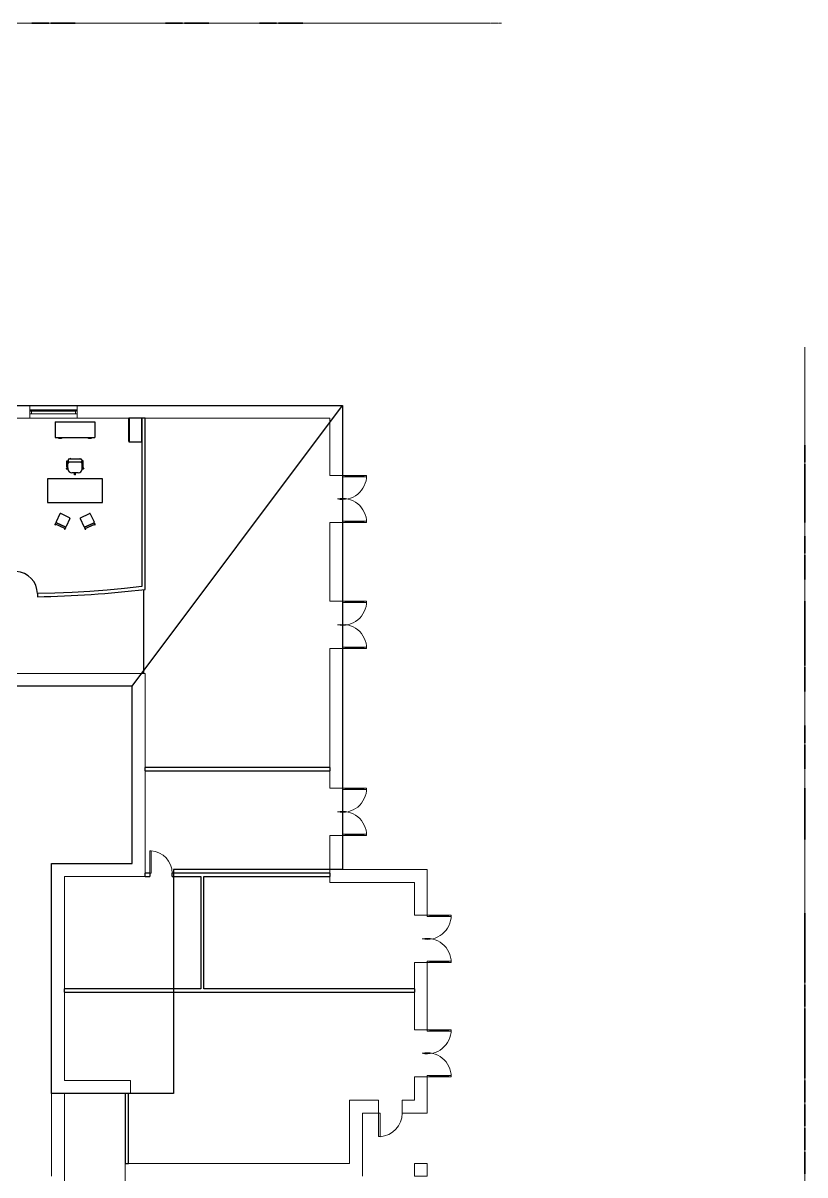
# Model space of a CAD drawing. Header units: inches. Extents: x -3048 to 2593, y -3508 to 2302.
# Drawn here: x -532 to 660, y 545 to 2302 of the extents above; entities that cross this region are included whole.
import ezdxf

# ---------------------------------------------------------------- set-up
doc = ezdxf.new("R2010")
doc.units = ezdxf.units.IN
doc.header["$MEASUREMENT"] = 0
doc.linetypes.add('Dash 1_16_', pattern=[0.125, 0.0625, -0.0625])
for name, color, linetype, lineweight in [('A-AREA', 32, 'Continuous', 30), ('A-DOOR', 31, 'Continuous', 30), ('A-DOOR-FRAM', 31, 'Continuous', 13), ('A-DOOR-GLAZ', 31, 'Continuous', 50), ('A-GLAZ', 151, 'Continuous', 30), ('A-ROOF', 132, 'Continuous', 13), ('A-ROOF-OTLN', 132, 'Continuous', 9), ('A-WALL', 113, 'Continuous', 13), ('C-TOPO', 7, 'Dash 1_16_', 9), ('I-FURN', 30, 'Continuous', 30), ('I-WALL', 2, 'Continuous', 30)]:
    doc.layers.add(name, color=color, linetype=linetype, lineweight=lineweight)

# ---------------------------------------------------------------- blocks, each defined once
blk = doc.blocks.new('Double-Glass 1 - 72_ x 84_-106700-Level 1 New')
at = {"layer": 'A-DOOR', "lineweight": 20}
for p, q in [((-36, 42.6), (-36, 46.6)), ((-36, 46.6), (-34, 46.6)), ((-36, 42.6), (-34, 42.6)), ((-34, 42.6), (-34, 46.6)), ((34, 42.6), (34, 46.6)), ((36, 46.6), (34, 46.6)), ((34, 42.6), (36, 42.6)), ((36, 42.6), (36, 46.6)), ((-36, 13.8), (-34, 13.8)), ((-36, 9.8), (-36, 13.8)), ((-36, 9.8), (-34, 9.8)), ((-34, 9.8), (-34, 13.8)), ((36, 13.8), (34, 13.8)), ((34, 9.8), (34, 13.8)), ((36, 9.8), (34, 9.8)), ((36, 9.8), (36, 13.8))]:
    blk.add_line(p, q, dxfattribs=at)
at = {"layer": 'A-DOOR', "lineweight": 9}
for p, q in [((-36, 13.8), (-36, 42.6)), ((-34, 13.8), (-34, 42.6)), ((34, 13.8), (34, 42.6)), ((36, 13.8), (36, 42.6))]:
    blk.add_line(p, q, dxfattribs=at)
for centre, start, end in [((-36, 9.8), 347.9595, 90.0327), ((36, 9.8), 89.9942, 192.0461)]:
    blk.add_arc(centre, 36.8, start, end, dxfattribs=at)
at = {"layer": 'A-DOOR-GLAZ'}
for p, q in [((-35, 42.6), (-35, 13.8)), ((35, 13.8), (35, 42.6))]:
    blk.add_line(p, q, dxfattribs=at)
blk = doc.blocks.new('Golden Proportion - Wood 6_w-135343-Level 1 New')
at = {"layer": 'A-GLAZ', "lineweight": 20}
for p, q in [((-34.8, 3), (-36, 3)), ((-34.8, 1), (-34.8, 3)), ((-32.8, 2.5), (-34.8, 2.5)), ((-34.8, 2.5), (-34.8, 1)), ((-34.8, 1), (-32.8, 1)), ((-33.5, 1), (-34.8, 1)), ((-33.5, -3), (-33.5, 1)), ((-32.8, 1), (-32.8, 2.5)), ((-7.5, 2.5), (-9.5, 2.5)), ((-9.5, 2.5), (-9.5, 1)), ((-9.5, 1), (-7.5, 1)), ((-7.5, 1), (-7.5, 2.5)), ((34.7, 2.5), (32.7, 2.5)), ((32.7, 2.5), (32.7, 1)), ((32.7, 1), (34.7, 1)), ((34.7, 1), (33.5, 1)), ((33.5, 1), (33.5, -3)), ((34.7, 3), (34.7, 1)), ((36, 3), (34.7, 3)), ((34.7, 1), (34.7, 2.5)), ((-36, -3), (-33.5, -3)), ((33.5, -3), (36, -3))]:
    blk.add_line(p, q, dxfattribs=at)
at = {"layer": 'A-GLAZ', "lineweight": 9}
for p, q in [((34.7, 3), (-34.8, 3)), ((-32.8, 2.5), (-9.5, 2.5)), ((-9.5, 1), (-32.8, 1)), ((-7.5, 2.5), (32.7, 2.5)), ((32.7, 1), (-7.5, 1)), ((-33.5, -3), (33.5, -3))]:
    blk.add_line(p, q, dxfattribs=at)
at = {"layer": 'A-GLAZ', "lineweight": 30}
for p, q in [((-9.5, 2), (-32.8, 2)), ((-32.8, 2), (-32.8, 1.5)), ((-32.8, 1.5), (-9.5, 1.5)), ((-9.5, 1.5), (-9.5, 2)), ((32.7, 2), (-7.5, 2)), ((-7.5, 2), (-7.5, 1.5)), ((-7.5, 1.5), (32.7, 1.5)), ((32.7, 1.5), (32.7, 2))]:
    blk.add_line(p, q, dxfattribs=at)
blk = doc.blocks.new('Desk-Executive - Desk-Executive-124460-Level 1 New')
at = {"layer": 'I-FURN', "color": 50}
for p, q in [((-37.1, 18), (-37.1, -18)), ((46.9, 18), (-37.1, 18)), ((46.9, -18), (46.9, 18)), ((-37.1, -18), (46.9, -18))]:
    blk.add_line(p, q, dxfattribs=at)
blk = doc.blocks.new('Chair-Executive - Chair-Executive-124059-Level 1 New')
at = {"layer": 'I-FURN', "color": 50}
for p, q in [((-7.7, 4), (-7.1, 5.9)), ((-7.7, 4), (-5.6, 3.3)), ((-7.1, 5.9), (-5.2, 5.1)), ((-6.9, 2.7), (-6.9, -7.3)), ((-6.9, 2.7), (-5.7, 2.7)), ((-5.7, 2.7), (-5.7, -7.3)), ((-5.6, 3.3), (-5.2, 4.1)), ((-5.2, 5.1), (-5.2, -2.6)), ((0.8, 11.1), (10.3, 11.1)), ((4.6, 14.4), (4.6, 12.1)), ((4.6, 14.4), (6.6, 14.4)), ((4.6, 12.1), (6.6, 12.1)), ((5.3, 12.1), (5.3, 11.1)), ((5.3, 12.1), (5.8, 12.1)), ((5.3, 11.1), (5.8, 11.1)), ((5.8, 12.1), (5.8, 11.1)), ((6.6, 14.4), (6.6, 12.1)), ((16.3, 5.3), (18.2, 5.9)), ((16.3, 5.1), (16.3, -2.6)), ((16.7, 3.3), (16.3, 4.5)), ((18.8, 4), (16.7, 3.3)), ((16.8, 2.7), (16.8, -7.3)), ((18.1, 2.7), (16.8, 2.7)), ((18.1, 2.7), (18.1, -7.3)), ((18.2, 5.9), (18.8, 4)), ((-6.9, -7.3), (-5.7, -7.3)), ((-4.9, -8.7), (-4.9, -7)), ((-3.9, -9.7), (15, -9.7)), ((-1.6, -10.9), (-3.3, -9.7)), ((-2.9, -5), (14, -5)), ((-0.8, -9.7), (-1.6, -10.9)), ((11.9, -9.7), (12.7, -10.9)), ((12.7, -10.9), (14.3, -9.7)), ((16, -8.7), (16, -7)), ((18.1, -7.3), (16.8, -7.3))]:
    blk.add_line(p, q, dxfattribs=at)
for centre, radius, start, end in [((0.8, 5.1), 6, 90, 180), ((10.3, 5.1), 6, 0, 90), ((1.8, -2.6), 7, 180, 206.1658), ((-2.9, -7), 2, 90, 180), ((-3.9, -8.7), 0.993, 180, 270), ((14, -7), 2, 0, 90), ((15, -8.7), 0.993, 270, 0), ((9.3, -2.6), 7, 333.8316, 0)]:
    blk.add_arc(centre, radius, start, end, dxfattribs=at)
blk = doc.blocks.new('Chair-Breuer - Chair-Breuer-124905-Level 1 New')
at = {"layer": 'I-FURN', "color": 50}
for p, q in [((-8.5, 8.5), (-8.5, -5)), ((-7.5, 9.5), (7.5, 9.5)), ((8.5, 8.5), (8.5, -5)), ((-8.5, -6.9), (-8.5, -8.2)), ((-8, -6.4), (8, -6.4)), ((-8, -8.7), (8, -8.7)), ((-7.5, -6), (7.5, -6)), ((8.5, -6.9), (8.5, -8.2))]:
    blk.add_line(p, q, dxfattribs=at)
for centre, radius, start, end in [((-7.5, 8.5), 1, 90, 180), ((7.5, 8.5), 1, 0, 90), ((-8, -9.1), 0.593, 360, 180), ((-8, -9.1), 0.593, 180, 360), ((-7.5, -5), 1, 180, 270), ((-8, -6.9), 0.5, 90, 180), ((-8, -8.2), 0.5, 180, 270), ((8, -9.1), 0.593, 360, 180), ((8, -9.1), 0.593, 180, 360), ((7.5, -5), 1, 270, 360), ((8, -6.9), 0.5, 0, 90), ((8, -8.2), 0.5, 270, 0)]:
    blk.add_arc(centre, radius, start, end, dxfattribs=at)
blk = doc.blocks.new('Chair-Breuer - Chair-Breuer-125046-Level 1 New')
at = {"layer": 'I-FURN', "color": 50}
for p, q in [((-8.5, 6.9), (-8.5, 8.2)), ((-8.5, -8.5), (-8.5, 5)), ((-8, 8.7), (8, 8.7)), ((-8, 6.4), (8, 6.4)), ((-7.5, 6), (7.5, 6)), ((8.5, 6.9), (8.5, 8.2)), ((8.5, -8.5), (8.5, 5)), ((-7.5, -9.5), (7.5, -9.5))]:
    blk.add_line(p, q, dxfattribs=at)
for centre, radius, start, end in [((-8, 9.1), 0.593, 0, 180), ((-8, 9.1), 0.593, 180, 0), ((-8, 8.2), 0.5, 90, 180), ((-8, 6.9), 0.5, 180, 270), ((-7.5, 5), 1, 90, 180), ((8, 9.1), 0.593, 0, 180), ((8, 9.1), 0.593, 180, 0), ((7.5, 5), 1, 0, 90), ((8, 8.2), 0.5, 360, 90), ((8, 6.9), 0.5, 270, 360), ((-7.5, -8.5), 1, 180, 270), ((7.5, -8.5), 1, 270, 360)]:
    blk.add_arc(centre, radius, start, end, dxfattribs=at)
blk = doc.blocks.new('Cabinet File - Lateral 4 Drawer - 36_ x 20_ x 48_-125858-Level 1 New')
at = {"layer": 'I-FURN', "color": 50}
for p, q in [((-25.1, -26.8), (-25.1, -46.8)), ((10.9, -26.8), (-25.1, -26.8)), ((10.9, -46.8), (10.9, -26.8)), ((-25.1, -46.8), (10.9, -46.8)), ((-24.3, -46), (10.2, -46)), ((-24.3, -46.8), (-24.3, -46)), ((10.2, -46.8), (-24.3, -46.8)), ((10.2, -46), (10.2, -46.8))]:
    blk.add_line(p, q, dxfattribs=at)
blk = doc.blocks.new('Credenza - 60_ x 24_-125565-Level 1 New')
at = {"layer": 'I-FURN', "color": 50}
for p, q in [((-27.7, 12.2), (-27.7, -11.8)), ((-27.7, 12.2), (32.3, 12.2)), ((32.3, 12.2), (32.3, -11.8)), ((-27.7, -11.8), (32.3, -11.8)), ((-22.2, -12.1), (-21.9, -12.1)), ((-22.2, -13.1), (-22.2, -12.1)), ((-18.2, -13.1), (-22.2, -13.1)), ((-21.9, -12.1), (-21.9, -12.8)), ((-21.9, -12.8), (-18.4, -12.8)), ((-18.4, -12.1), (-18.2, -12.1)), ((-18.4, -12.8), (-18.4, -12.1)), ((-18.2, -12.1), (-18.2, -13.1)), ((22.8, -12.1), (23.1, -12.1)), ((22.8, -13.1), (22.8, -12.1)), ((26.8, -13.1), (22.8, -13.1)), ((23.1, -12.1), (23.1, -12.8)), ((23.1, -12.8), (26.6, -12.8)), ((26.6, -12.1), (26.8, -12.1)), ((26.6, -12.8), (26.6, -12.1)), ((26.8, -12.1), (26.8, -13.1))]:
    blk.add_line(p, q, dxfattribs=at)
blk = doc.blocks.new('Single-Flush - 34_ x 80_-100133-Level 1 New')
at = {"layer": 'A-DOOR', "lineweight": 20}
for p, q in [((15, 2.4), (15, 36.4)), ((17, 36.4), (15, 36.4)), ((17, 2.4), (17, 36.4)), ((17, 2.4), (15, 2.4))]:
    blk.add_line(p, q, dxfattribs=at)
at = {"layer": 'A-DOOR', "lineweight": 9}
blk.add_arc((17, 2.4), 34.1, 93.3657, 180, dxfattribs=at)
blk = doc.blocks.new('Double-Glass 1 - 72_ x 84_-106700-West')
at = {"layer": 'A-DOOR-FRAM', "color": 8}
for p in [(-673.9, 0), (-672.9, 87)]:
    blk.add_line(p, (-673.9, 87), dxfattribs=at)

msp = doc.modelspace()

# ---------------------------------------------------------------- linework, layer by layer
at = {"layer": 'A-AREA'}
for p, q in [((-365.8, 1290.7), (-45.2, 1719.2)), ((-348.7, 1438.2), (-348.7, 1310.2))]:
    msp.add_line(p, q, dxfattribs=at)
msp.add_lwpolyline([(-1503.1, 1441.1), (-1539.1, 1444.3), (-1539.1, 1719.2), (-45.2, 1719.2), (-45.2, 1011.1), (-302.8, 1011.1), (-302.8, 669.6), (-488.8, 669.6), (-488.8, 1020.2), (-365.8, 1020.2), (-365.8, 1290.7), (-1032.3, 1290.7), (-1032.3, 835.5), (-1005.3, 832.5), (-1005.3, 643), (-1254.1, 600.5), (-1254.1, 666.3), (-1479.1, 612.3), (-1479.1, 1090.3), (-1503.1, 1092.4)], close=True, dxfattribs=at)
at = {"layer": 'A-DOOR', "extrusion": (1, 0, -1.83697e-16)}
for p, q in [((659.8, 1576.3, 84.7), (659.8, 1576.3, 0.7)), ((659.8, 1384.6, 84.7), (659.8, 1384.6, 0.7)), ((659.8, 1099.1, 84.7), (659.8, 1099.1, 0.7)), ((659.8, 905.4, 84.7), (659.8, 905.4, 0.7)), ((659.8, 730.9, 84.1), (659.8, 730.9))]:
    msp.add_line(p, q, dxfattribs=at)
at = {"layer": 'A-DOOR', "extrusion": (1, 0, -1.83697e-16), "elevation": 659.8}
for points in [[(1540.4, 84.7), (1612.3, 84.7), (1612.3, 0.7), (1540.4, 0.7)], [(1348.6, 84.7), (1420.5, 84.7), (1420.5, 0.7), (1348.6, 0.7)], [(1063.2, 84.7), (1135.1, 84.7), (1135.1, 0.7), (1063.2, 0.7)], [(869.5, 84.7), (941.4, 84.7), (941.4, 0.7), (869.5, 0.7)], [(695, 84.1), (766.9, 84.1), (766.9, 0), (695, 0)]]:
    msp.add_lwpolyline(points, close=True, dxfattribs=at)
at = {"layer": 'A-DOOR', "extrusion": (1, 0, -1.83697e-16)}
for centre in [(1580.3, 38.8, 659.8), (1572.2, 38.8, 659.8), (1388.5, 38.8, 659.8), (1380.4, 38.8, 659.8), (1103.1, 38.8, 659.8), (1095, 38.8, 659.8), (909.4, 38.8, 659.8), (901.3, 38.8, 659.8), (734.9, 38.2, 659.8), (726.7, 38.2, 659.8)]:
    msp.add_circle(centre, 1.49, dxfattribs=at)
at = {"layer": 'A-DOOR'}
msp.add_arc((-544.5, 1431.6), 34.1, 0.6252, 87.2595, dxfattribs=at)
at = {"layer": 'A-GLAZ', "extrusion": (0, 1, -1.83697e-16), "elevation": 2302.4}
for points in [[(493.1, 197.5), (519.1, 197.5), (519.1, 159.1), (493.1, 159.1)], [(493.1, 76.2), (519.1, 76.2), (519.1, 37.8), (493.1, 37.8)], [(453, 197.5), (490.1, 197.5), (490.1, 159.1), (453, 159.1)], [(453, 76.2), (490.1, 76.2), (490.1, 37.8), (453, 37.8)], [(289.1, 197.5), (315.1, 197.5), (315.1, 159.1), (289.1, 159.1)], [(249, 197.5), (286.1, 197.5), (286.1, 159.1), (249, 159.1)], [(146, 197.5), (172, 197.5), (172, 159.1), (146, 159.1)], [(105.9, 197.5), (143, 197.5), (143, 159.1), (105.9, 159.1)]]:
    msp.add_lwpolyline(points, close=True, dxfattribs=at)
at = {"layer": 'A-GLAZ', "extrusion": (1, 0, -1.83697e-16), "elevation": 659.8}
for points in [[(1632.6, 157.7), (1658.6, 157.7), (1658.6, 196.3), (1632.6, 196.3)], [(1592.5, 157.7), (1629.6, 157.7), (1629.6, 196.3), (1592.5, 196.3)], [(1493.7, 157.7), (1519.7, 157.7), (1519.7, 196.3), (1493.7, 196.3)], [(1453.6, 157.7), (1490.7, 157.7), (1490.7, 196.3), (1453.6, 196.3)], [(1322.6, 157.7), (1348.6, 157.7), (1348.6, 196.3), (1322.6, 196.3)], [(1282.5, 157.7), (1319.6, 157.7), (1319.6, 196.3), (1282.5, 196.3)], [(1204.6, 157.7), (1230.6, 157.7), (1230.6, 196.3), (1204.6, 196.3)], [(1164.5, 157.7), (1201.6, 157.7), (1201.6, 196.3), (1164.5, 196.3)], [(1097.1, 157.7), (1123.1, 157.7), (1123.1, 196.3), (1097.1, 196.3)], [(1057, 157.7), (1094.1, 157.7), (1094.1, 196.3), (1057, 196.3)], [(911.7, 289.9), (944.8, 289.9), (944.8, 307.4), (911.7, 307.4)], [(875.2, 289.9), (908.3, 289.9), (908.3, 307.4), (875.2, 307.4)], [(838.7, 289.9), (871.8, 289.9), (871.8, 307.4), (838.7, 307.4)], [(802.3, 289.9), (835.3, 289.9), (835.3, 307.4), (802.3, 307.4)], [(765.8, 289.9), (798.9, 289.9), (798.9, 307.4), (765.8, 307.4)], [(729.3, 289.9), (762.4, 289.9), (762.4, 307.4), (729.3, 307.4)], [(692.8, 289.9), (725.9, 289.9), (725.9, 307.4), (692.8, 307.4)], [(656.3, 289.9), (689.4, 289.9), (689.4, 307.4), (656.3, 307.4)], [(619.9, 289.9), (652.9, 289.9), (652.9, 307.4), (619.9, 307.4)], [(583.4, 289.9), (616.5, 289.9), (616.5, 307.4), (583.4, 307.4)], [(546.9, 289.9), (580, 289.9), (580, 307.4), (546.9, 307.4)]]:
    msp.add_lwpolyline(points, close=True, dxfattribs=at)
at = {"layer": 'A-ROOF', "extrusion": (0, 1, -1.83697e-16)}
for p, q in [((-335.9, 2302.4, 330.5), (-302.8, 2302.4, 372.1)), ((-302.8, 2302.4, 360.1), (-326.3, 2302.4, 330.5)), ((84, 2302.4, 633.4), (-302.8, 2302.4, 657.3)), ((83.8, 2302.4, 519.3), (-302.8, 2302.4, 543.4)), ((-302.6, 2302.4, 546.3), (84, 2302.4, 522.2)), ((83.9, 2302.4, 432), (171.3, 2302.4, 322.8)), ((171.3, 2302.4, 310.8), (83.9, 2302.4, 420.1)), ((171.3, 2302.4, 322.8), (171.3, 2302.4, 310.8))]:
    msp.add_line(p, q, dxfattribs=at)
at = {"layer": 'A-ROOF', "extrusion": (1, 0, -1.83697e-16)}
for p, q in [((659.8, 1807.9), (659.8, -3.1)), ((659.8, 1011.1, 519), (659.8, 1011.1, 546.1)), ((659.8, 1011.1, 546.1), (659.8, 963.5, 546.1)), ((659.8, 963.5, 522), (659.8, 1011.1, 522)), ((659.8, 978.5, 322.8), (659.8, 978.5, 432)), ((659.8, 978.5, 432), (659.8, 650.2, 432)), ((659.8, 963.5, 546.1), (659.8, 925.1, 525.2)), ((659.8, 925.1, 501.1), (659.8, 963.5, 522)), ((659.8, 963.5, 546.1), (659.8, 963.5, 519)), ((659.8, 925.1, 525.2), (659.8, 925.1, 522.2)), ((659.8, 925.1, 522.2), (659.8, 924.3, 516.7)), ((659.8, 913.4, 491.7), (659.8, 925.1, 491.7)), ((659.8, 925.1, 491.7), (659.8, 925.1, 498.1)), ((659.8, 925.1, 498.1), (659.8, 924.2, 492.6)), ((659.8, 925.1, 498.1), (659.8, 925.1, 522.2)), ((659.8, 924.3, 516.7), (659.8, 914.1, 516.7)), ((659.8, 924.3, 516.7), (659.8, 924.1, 492.6)), ((659.8, 924.2, 492.6), (659.8, 914.3, 492.6)), ((659.8, 914.3, 492.6), (659.8, 913.4, 498.1)), ((659.8, 914.1, 516.7), (659.8, 914.3, 492.6)), ((659.8, 914.1, 516.7), (659.8, 913.4, 522.2)), ((659.8, 913.4, 522.2), (659.8, 913.4, 525.2)), ((659.8, 913.4, 525.2), (659.8, 650.2, 657.1)), ((659.8, 650.2, 633.2), (659.8, 913.4, 501.1)), ((659.8, 913.4, 522.2), (659.8, 913.4, 491.7)), ((659.8, 650.2, 432), (659.8, 520.5, 322.8)), ((659.8, 650.2, 657.1), (659.8, 650.2, 630.2))]:
    msp.add_line(p, q, dxfattribs=at)
at = {"layer": 'A-ROOF', "extrusion": (1, 0, -1.83697e-16), "elevation": 659.8}
for points in [[(1719.2, 318.1), (1011.1, 318.1), (1011.1, 330), (1719.2, 330)], [(978.5, 310.6), (520.5, 310.6), (520.5, 322.8), (978.5, 322.8)]]:
    msp.add_lwpolyline(points, close=True, dxfattribs=at)
at = {"layer": 'A-ROOF-OTLN', "extrusion": (0, 1, -1.83697e-16)}
for p, q in [((-44.5, 2302.4, 330.5), (-1539.1, 2302.4, 330.5)), ((-1539.1, 2302.4, 319.2), (-44.5, 2302.4, 319.2)), ((-44.5, 2302.4, 319.2), (-44.5, 2302.4, 330.5))]:
    msp.add_line(p, q, dxfattribs=at)
at = {"layer": 'A-WALL', "extrusion": (0, 1, -1.83697e-16)}
for p, q in [((-1539.1, 2302.4, 318), (-45.2, 2302.4, 318)), ((-302.8, 2302.4, 657.3), (-302.8, 2302.4, 330.5)), ((-45.2, 2302.4, 318), (-45.2, 2302.4)), ((83.8, 2302.4), (84, 2302.4, 633.4)), ((83.8, 2302.4, 120.1), (141.2, 2302.4, 120.1)), ((141.2, 2302.4, 120.1), (141.2, 2302.4, 348.5))]:
    msp.add_line(p, q, dxfattribs=at)
at = {"layer": 'A-WALL'}
for p, q in [((-45.2, 1719.2), (-1539.1, 1719.2)), ((-522, 1699.7), (-522, 1719.2)), ((-450, 1719.2), (-450, 1699.7)), ((-45.2, 1612.4), (-45.2, 1719.2)), ((-1519.6, 1699.7), (-64.7, 1699.7)), ((-64.7, 1699.7), (-64.7, 1612.4)), ((-64.7, 1612.4), (-45.2, 1612.4)), ((-45.2, 1540.4), (-64.7, 1540.4)), ((-64.7, 1540.4), (-64.7, 1420.4)), ((-45.2, 1420.4), (-45.2, 1540.4)), ((-64.7, 1420.4), (-45.2, 1420.4)), ((-45.2, 1348.4), (-64.7, 1348.4)), ((-64.7, 1348.4), (-64.7, 1135.1)), ((-45.2, 1135.1), (-45.2, 1348.4)), ((-346.3, 1310.2), (-1051.8, 1310.2)), ((-346.3, 1000.7), (-346.3, 1310.2)), ((-1032.3, 1290.7), (-365.8, 1290.7)), ((-365.8, 1290.7), (-365.8, 1020.2)), ((-64.7, 1135.1), (-45.2, 1135.1)), ((-45.2, 1063.1), (-64.7, 1063.1)), ((-64.7, 1063.1), (-64.7, 991.6)), ((-45.2, 1011.1), (-45.2, 1063.1)), ((-365.8, 1020.2), (-488.8, 1020.2)), ((-488.8, 1020.2), (-488.8, 543.3)), ((83.8, 1011.1), (-45.2, 1011.1)), ((83.8, 941.3), (83.8, 1011.1)), ((-469.3, 1000.7), (-346.3, 1000.7)), ((-469.3, 689.1), (-469.3, 1000.7)), ((-64.7, 991.6), (64.3, 991.6)), ((64.3, 991.6), (64.3, 941.3)), ((64.3, 941.3), (83.8, 941.3)), ((83.8, 869.3), (64.3, 869.3)), ((64.3, 869.3), (64.3, 766.8)), ((83.8, 766.8), (83.8, 869.3)), ((64.3, 766.8), (83.8, 766.8)), ((-368.5, 689.1), (-469.3, 689.1)), ((-368.5, 669.6), (-368.5, 689.1)), ((83.8, 694.8), (64.3, 694.8)), ((64.3, 694.8), (64.3, 659.1)), ((83.8, 639.6), (83.8, 694.8)), ((-469.3, 379.5), (-469.3, 669.6)), ((-469.3, 669.6), (-368.5, 669.6)), ((-34.5, 659.1), (-34.5, 562.8)), ((9.8, 659.1), (-34.5, 659.1)), ((9.8, 639.6), (9.8, 659.1)), ((64.3, 659.1), (45.8, 659.1)), ((45.8, 639.6), (45.8, 659.1)), ((-15, 639.6), (11.8, 639.6)), ((-15, 543.3), (-15, 639.6)), ((45.8, 639.6), (83.8, 639.6)), ((-376.5, 562.8), (-376.5, 373.8)), ((-34.5, 562.8), (-376.5, 562.8))]:
    msp.add_line(p, q, dxfattribs=at)
at = {"layer": 'A-WALL', "extrusion": (1, 0, -1.83697e-16)}
for p, q in [((659.8, 1719.2), (659.8, 1719.2, 318.1)), ((659.8, 1011.1), (659.8, 1011.1, 519)), ((659.8, 963.5, 519), (659.8, 1011.1, 519)), ((659.8, 925.1, 498.1), (659.8, 963.5, 519)), ((659.8, 543.5, 119.9), (659.8, 948.4, 119.9)), ((659.8, 948.4, 119.9), (659.8, 948.4, 310.6)), ((659.8, 543.5, 286.7), (659.8, 948.4, 286.7)), ((659.8, 650.2, 630.2), (659.8, 913.4, 498.1)), ((659.8, 650.2, 630.2), (659.8, 650.2, 432)), ((659.8, 639.7), (659.8, 639.7, 119.9)), ((659.8, 562.9, 119.9), (659.8, 562.9))]:
    msp.add_line(p, q, dxfattribs=at)
at = {"layer": 'A-WALL', "extrusion": (0, 1, -1.83697e-16), "elevation": 2302.4}
for points in [[(450, 200.5), (522.1, 200.5), (522.1, 156.2), (450, 156.2)], [(450, 79.1), (522.1, 79.1), (522.1, 34.8), (450, 34.8)], [(246, 200.5), (318.1, 200.5), (318.1, 156.2), (246, 156.2)], [(102.9, 200.5), (175, 200.5), (175, 156.2), (102.9, 156.2)]]:
    msp.add_lwpolyline(points, close=True, dxfattribs=at)
at = {"layer": 'A-WALL', "extrusion": (1, 0, -1.83697e-16), "elevation": 659.8}
for points in [[(1589.5, 154.7), (1661.6, 154.7), (1661.6, 199.3), (1589.5, 199.3)], [(1450.6, 154.7), (1522.7, 154.7), (1522.7, 199.3), (1450.6, 199.3)], [(1279.5, 154.7), (1351.6, 154.7), (1351.6, 199.3), (1279.5, 199.3)], [(1161.5, 154.7), (1233.6, 154.7), (1233.6, 199.3), (1161.5, 199.3)], [(1054, 154.7), (1126.1, 154.7), (1126.1, 199.3), (1054, 199.3)]]:
    msp.add_lwpolyline(points, close=True, dxfattribs=at)
at = {"layer": 'A-WALL'}
msp.add_lwpolyline([(64.3, 562.8), (64.3, 543.3), (83.8, 543.3), (83.8, 562.8)], close=True, dxfattribs=at)
at = {"layer": 'C-TOPO', "extrusion": (0, 1, -1.83697e-16)}
msp.add_line((197.3, 2302.4), (-1655.7, 2302.4), dxfattribs=at)
at = {"layer": 'I-WALL'}
for p, q in [((-351.1, 1699.7), (-351.1, 1442.8)), ((-346.3, 1699.7), (-351.1, 1699.7)), ((-346.3, 1438.4), (-346.3, 1699.7)), ((-351.1, 1442.8), (-377.6, 1440)), ((-483.9, 1432.8), (-510.5, 1432)), ((-510.5, 1432), (-510.4, 1427.1)), ((-457.3, 1433.9), (-483.9, 1432.8)), ((-430.7, 1435.5), (-457.3, 1433.9)), ((-404.1, 1437.5), (-430.7, 1435.5)), ((-377.6, 1440), (-404.1, 1437.5)), ((-64.7, 1166.8), (-346.3, 1166.8)), ((-346.3, 1161.9), (-346.3, 1166.8)), ((-346.3, 1161.9), (-64.7, 1161.9)), ((-64.7, 1166.8), (-64.7, 1161.9)), ((-339, 1005.5), (-346.3, 1005.5)), ((-346.3, 1000.7), (-346.3, 1005.5)), ((-339, 1005.5), (-339, 1000.7)), ((-64.7, 1005.5), (-305, 1005.5)), ((-305, 1000.7), (-305, 1005.5)), ((-64.7, 1005.5), (-64.7, 1000.7)), ((-346.3, 1000.7), (-339, 1000.7)), ((-305, 1000.7), (-261.5, 1000.7)), ((-261.5, 1000.7), (-261.5, 829.2)), ((-256.6, 829.2), (-256.6, 1000.7)), ((-256.6, 1000.7), (-64.7, 1000.7)), ((-261.5, 829.2), (-469.3, 829.2)), ((-469.3, 824.3), (-469.3, 829.2)), ((64.3, 829.2), (-256.6, 829.2)), ((64.3, 829.2), (64.3, 824.3)), ((-469.3, 824.3), (64.3, 824.3)), ((-376.5, 669.6), (-376.5, 562.8)), ((-371.6, 669.6), (-376.5, 669.6)), ((-371.6, 562.8), (-371.6, 669.6)), ((-376.5, 562.8), (-371.6, 562.8))]:
    msp.add_line(p, q, dxfattribs=at)
msp.add_arc((-546.2, 3141.6), 1714.8, 271.1932, 276.694, dxfattribs=at)

# ---------------------------------------------------------------- block references
at = {"layer": 'A-DOOR', "extrusion": (0, 1, -1.83697e-16)}
msp.add_blockref('Double-Glass 1 - 72_ x 84_-106700-West', (718.1, 0, 2302.4), dxfattribs=at)
at = {"layer": 'A-DOOR', "rotation": 270}
for p in [(-55.1, 1576.4), (-55.1, 1384.4), (-55.1, 1099.1), (73.9, 905.3), (73.9, 730.8)]:
    msp.add_blockref('Double-Glass 1 - 72_ x 84_-106700-Level 1 New', p, dxfattribs=at)
at = {"layer": 'A-DOOR', "xscale": -1}
msp.add_blockref('Single-Flush - 34_ x 80_-100133-Level 1 New', (-322, 1003.1), dxfattribs=at)
at = {"layer": 'A-DOOR', "xscale": 1.056753760408644, "yscale": 1.056753760408644, "zscale": 1.056753760408644, "rotation": 179.9999999999999}
msp.add_blockref('Single-Flush - 34_ x 80_-100133-Level 1 New', (27.8, 642.1), dxfattribs=at)
at = {"layer": 'A-GLAZ'}
msp.add_blockref('Golden Proportion - Wood 6_w-135343-Level 1 New', (-486, 1709.4), dxfattribs=at)
at = {"layer": 'I-FURN'}
msp.add_blockref('Credenza - 60_ x 24_-125565-Level 1 New', (-455.4, 1681.9), dxfattribs=at)
for name, p, rotation in [('Cabinet File - Lateral 4 Drawer - 36_ x 20_ x 48_-125858-Level 1 New', (-324.4, 1674.6), 270), ('Chair-Executive - Chair-Executive-124059-Level 1 New', (-447.5, 1627.4), 179.9999999999999), ('Desk-Executive - Desk-Executive-124460-Level 1 New', (-448.1, 1589.2), 180), ('Chair-Breuer - Chair-Breuer-125046-Level 1 New', (-472.1, 1542.4), 155), ('Chair-Breuer - Chair-Breuer-124905-Level 1 New', (-433.9, 1542.4), 24.99999999999971)]:
    msp.add_blockref(name, p, dxfattribs=dict(at, rotation=rotation))

doc.saveas('drawing.dxf')
